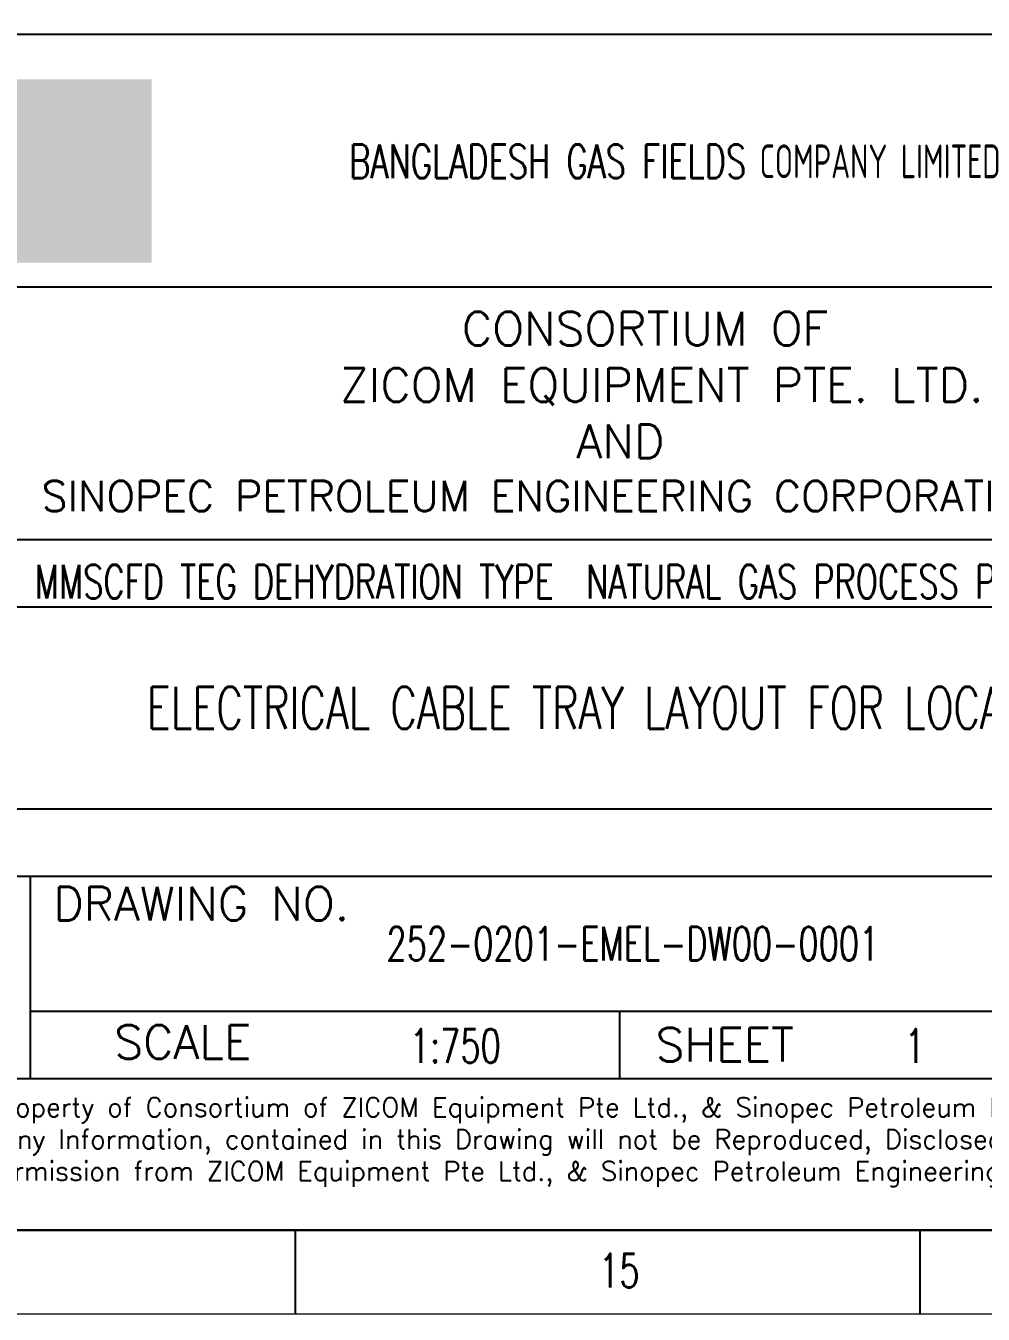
# Model space of a CAD drawing. Header units: inches. Extents: x -430764 to 256483, y 7374 to 217374.
# Drawn here: x -178899 to -150456, y 7374 to 45624 of the extents above; entities that cross this region are included whole.
import ezdxf
from ezdxf.enums import TextEntityAlignment as Align

# ---------------------------------------------------------------- set-up
doc = ezdxf.new("R2010")
doc.units = ezdxf.units.IN
doc.header["$MEASUREMENT"] = 0
doc.layers.add('Cable Tray Power', color=7, linetype='Continuous', lineweight=13)
doc.layers.add('TEG BORDER', color=7, linetype='Continuous')
doc.styles.add('HZTXT', font='simplexs.shx', dxfattribs={"width": 0.7, "bigfont": 'hztxt.shx'})
doc.styles.add('TEG BORDER', font='txt_qlt.shx', dxfattribs={"width": 0.7, "bigfont": 'hztxt.shx'})

# ---------------------------------------------------------------- blocks, each defined once
blk = doc.blocks.new('BGFCL LOGO')
at = {"layer": 'TEG BORDER', "true_color": 0x208000}
h = blk.add_hatch(color=86, dxfattribs=at)
h.dxf.hatch_style = 1
h.paths.add_polyline_path([(-3.311, 4.651, -0.3364), (2.707, 2.925, -0.250293), (3.335, -2.747, -0.115757), (2.007, -5.006, -0.015601), (1.999, -5.326), (5.618, -5.326), (5.618, 5.563), (-5.159, 5.563), (-5.159, -5.326), (-1.146, -5.326, -0.422857), (-2.276, -1.044), (-1.922, -0.595, 0.077855), (-0.928, 1.081, 0.501674)])
h.paths.add_polyline_path([(-0.382, -1.742), (-0.382, -2.978, -0.544237), (0.126, -4.203, -0.111771), (-0.606, -4.835), (-0.606, 0.445), (-1.015, 0.445), (-1.015, -5.326), (-0.51, -5.326, 0.705169)], flags=17)
at = {"layer": 'TEG BORDER', "true_color": 0xf9d406}
h = blk.add_hatch(color=40, dxfattribs=at)
h.dxf.hatch_style = 1
h.paths.add_polyline_path([(2.707, 2.925, 0.3364), (-3.311, 4.651, -0.501674), (-0.928, 1.081, -0.077855), (-1.922, -0.595), (-2.276, -1.044, 0.422857), (-1.146, -5.326), (-1.015, -5.326), (-1.015, 0.445), (-0.606, 0.445), (-0.606, -4.835, 0.111771), (0.126, -4.203, 0.544237), (-0.382, -2.978), (-0.382, -1.742, -0.705169), (-0.51, -5.326), (1.564, -5.326, 0.232253), (0.315, -1.881, -0.645373), (1.432, 0.431), (1.432, -0.743, 0.666027), (0.983, -1.969, -0.15986), (2.007, -5.006, 0.115757), (3.335, -2.747, 0.250293)])
at = {"layer": 'TEG BORDER', "true_color": 0xfa0505}
h = blk.add_hatch(color=1, dxfattribs=at)
h.dxf.hatch_style = 1
h.paths.add_polyline_path([(1.432, 0.431, 0.645373), (0.315, -1.881, -0.232253), (1.564, -5.326), (1.999, -5.326, 0.175899), (0.983, -1.969, -0.666027), (1.432, -0.743)])
blk = doc.blocks.new('TEG BORDER A2')
for p, q in [((489, 5), (589, 5)), ((519.75, 0), (519.75, 5)), ((556.875, 0), (556.875, 5))]:
    blk.add_line(p, q)
at = {"color": 5, "lineweight": 15}
blk.add_lwpolyline([(0, 420), (594, 420), (594, 0), (0, 0)], close=True, dxfattribs=at)
blk.add_lwpolyline([(5, 415), (589, 415), (589, 5), (5, 5)], close=True)
at = {"layer": 'TEG BORDER'}
for p, q in [((489, 76), (589, 76)), ((489, 46), (589, 46)), ((489, 42), (589, 42)), ((489, 30), (589, 30)), ((489, 26), (589, 26)), ((504, 26), (504, 14)), ((504, 18), (574, 18)), ((539, 18), (539, 14)), ((489, 14), (589, 14)), ((489, 14), (589, 14))]:
    blk.add_line(p, q, dxfattribs=at)
at = {"layer": 'TEG BORDER', "color": 0}
blk.add_line((489, 61), (589, 61), dxfattribs=at)
blk.add_blockref('BGFCL LOGO', (505.588, 67.757))
at = {"insert": (537.797, 1.593), "char_height": 2, "width": 2, "attachment_point": 7, "style": 'TEG BORDER'}
blk.add_mtext('\\pi2.2204e-016;15', dxfattribs=at)
at = {"layer": 'TEG BORDER', "color": 7, "style": 'TEG BORDER'}
for s, height, p in [('CONSORTIUM OF', 2, (529.647, 57.517)), ('ZICOM EQUIPMENT PTE. LTD.', 2, (522.4, 54.17)), ('AND', 2, (536.443, 50.823)), ('SINOPEC PETROLEUM ENGINEERING CORPORATION', 1.8, (504.668, 47.676)), ('This Drawing is Property of Consortium of ZICOM Equipment Pte Ltd., & Sinopec Petroleum Engineering', 1.131, (489.136, 11.724)), ('Corporation and any Information, contained in this Drawing will not be Reproduced, Disclosed to others without', 1.131, (489.188, 9.828)), ('Explicit Written Permission from ZICOM Equipment Pte Ltd., & Sinopec Petroleum Engineering Corporation.', 1.131, (489.136, 7.933))]:
    blk.add_text(s, height=height, dxfattribs=at).set_placement(p)
at = {"layer": 'TEG BORDER', "style": 'TEG BORDER'}
for s, p in [(' DRAWING NO.', (504, 23.382)), ('SCALE', (508.99, 15.164)), ('SHEET', (541.151, 15))]:
    blk.add_text(s, height=2, dxfattribs=at).set_placement(p)
at = {"layer": 'TEG BORDER', "lineweight": 25, "char_height": 2, "attachment_point": 4, "style": 'TEG BORDER'}
for s, insert, width in [('{\\C7;BANGLADESH GAS FIELDS\\Fisocp3|c134; CO\\Fisocp3|c0;MPANY\\Fisocp3|c134; L\\Fisocp3|c0;IMI\\Fisocp3|c134;T\\Fisocp3|c0;E\\Fisocp3|c134;D}', (522.952, 68.449), 66.04765), ('\\pt8.5888;2 {\\H1.5x;x\\H0.66667x; 75  MMSCFD TEG DEHYDRATION TYPE  NATURAL GAS PROCESS PLANT}', (495.295, 44), 100)]:
    blk.add_mtext(s, dxfattribs=dict(at, insert=insert, width=width))

msp = doc.modelspace()

# ---------------------------------------------------------------- block references
at = {"xscale": 500, "yscale": 500, "zscale": 500}
msp.add_blockref('TEG BORDER A2', (-430764.34, 7373.87), dxfattribs=at)

# ---------------------------------------------------------------- texts
at = {"layer": 'Cable Tray Power', "style": 'HZTXT', "width": 0.7}
for s, height, p in [('ELECTRICAL CABLE TRAY LAYOUT FOR LOCATION I', 1250, (-160864.34, 25373.87)), ('252-0201-EMEL-DW00-0001', 1000, (-160864.34, 18373.87)), ('1:750', 1000, (-166138.95, 15339.89)), ('1', 1000, (-152490.27, 15339.89))]:
    msp.add_text(s, height=height, dxfattribs=at).set_placement(p, align=Align.MIDDLE_CENTER)

doc.saveas('drawing.dxf')
